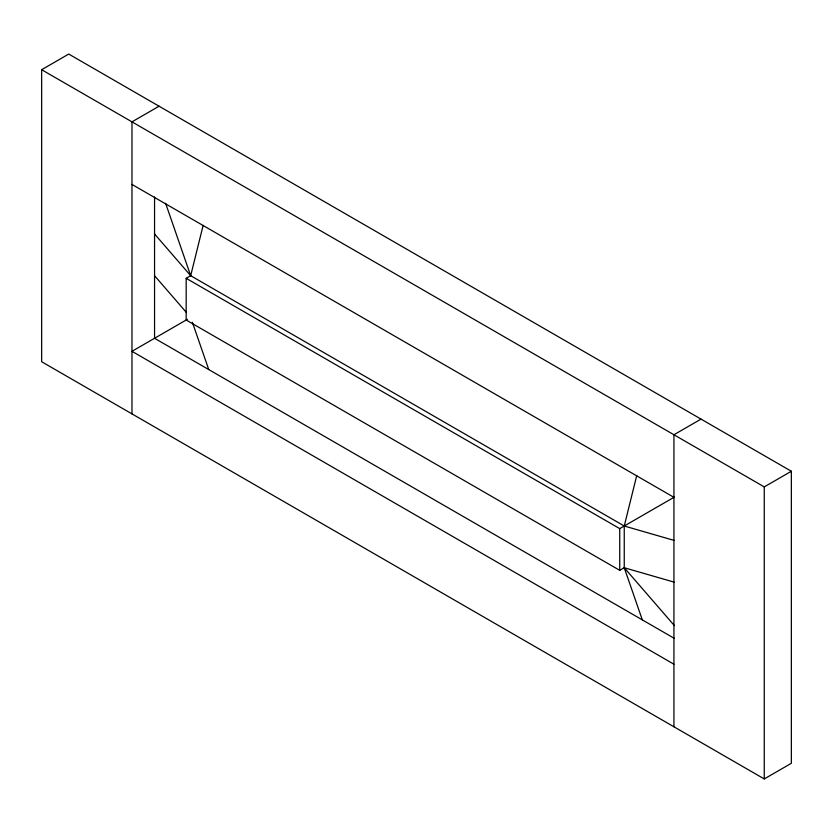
<?xml version="1.0" encoding="UTF-8"?>
<svg xmlns="http://www.w3.org/2000/svg" width="833" height="833" viewBox="0 0 833 833"><rect width="100%" height="100%" fill="white"/><g stroke="black" fill="none" stroke-linecap="round" stroke-linejoin="round"><path stroke-width="1.25" d="M674.084 582.121L624.25 567.731L619.731 570.334L186.175 320.028L186.175 278.305L190.684 275.702L203.148 225.347M636.704 475.664L624.25 526.008L624.25 567.731L642.316 619.877M41.65 69.712L68.743 54.062L791.35 471.259L791.35 763.288L764.257 778.938L41.65 361.741L41.65 69.712L764.257 486.899L791.35 471.259M159.072 106.207L131.978 121.857L131.978 413.897M187.404 319.31L131.978 351.318L673.928 664.213M701.022 419.103L673.928 434.753L673.928 726.793M619.731 570.334L619.731 528.622L674.272 497.134M674.084 540.398L624.25 526.008L190.684 275.702L154.553 233.979M131.978 184.437L673.928 497.332M186.175 278.305L619.731 528.622M674.386 638.401L154.553 338.281L154.553 196.942M624.25 567.731L674.407 625.645M154.553 275.702L186.488 312.562M165.611 203.304L190.684 275.702M192.371 322.267L208.75 369.571M764.257 486.899L764.257 778.938"/></g></svg>
